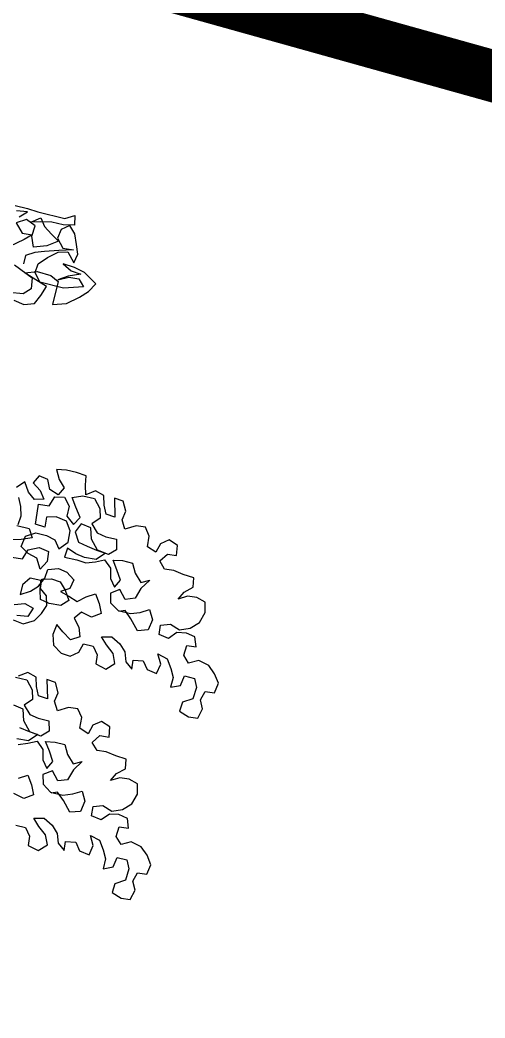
# Model space of a CAD drawing. Header units: inches. Extents: x 350994 to 353538, y 1581369 to 1583842.
# Drawn here: x 351501.788 to 351502.688, y 1583054.386 to 1583056.32 of the extents above; entities that cross this region are included whole.
import ezdxf

# ---------------------------------------------------------------- set-up
doc = ezdxf.new("R2010")
doc.units = ezdxf.units.IN
doc.header["$MEASUREMENT"] = 0
doc.linetypes.add('1', pattern=[0])
doc.linetypes.add('ACAD_ISO03W100', pattern=[30, 12, -18])
doc.layers.add('CW', color=94, linetype='1')
doc.layers.add('TREE', color=81, linetype='1')

# ---------------------------------------------------------------- blocks, each defined once
blk = doc.blocks.new('TREE_4')
at = {"color": 94}
for points in [[(1493.1, 7941.2), (1536.5, 7941.1), (1574.1, 7938.2), (1669.5, 7938.1), (1701.3, 7955.4), (1707.1, 7923.6), (1669.5, 7915), (1629, 7915), (1591.4, 7906.4), (1559.6, 7897.7), (1588.5, 7920.8), (1608.7, 7894.8), (1637.6, 7874.5), (1666.5, 7857.2), (1631.8, 7831.2), (1588.4, 7816.8), (1574, 7851.5), (1576.9, 7889.1), (1542.3, 7903.5), (1510.4, 7883.3), (1539.3, 7854.4), (1574, 7857.3), (1550.9, 7834.1), (1507.5, 7799.5)], [(1516.2, 7906.5), (1539.4, 7929.6), (1501.8, 7923.8)], [(1539.2, 7741.6), (1608.6, 7712.7), (1614.3, 7675.1), (1591.2, 7652), (1544.9, 7646.2)], [(1565.1, 7623.1), (1602.7, 7617.2), (1637.4, 7628.8), (1651.9, 7660.6), (1663.5, 7695.3), (1611.5, 7712.7), (1579.7, 7724.2), (1620.2, 7738.7), (1669.3, 7735.7), (1698.2, 7721.2), (1698.1, 7640.3), (1744.4, 7654.7), (1782, 7686.5), (1808.1, 7712.5), (1825.5, 7744.3), (1779.2, 7773.2), (1741.6, 7781.9), (1701.2, 7784.9), (1733, 7767.5), (1767.6, 7764.6), (1727.2, 7747.2), (1695.3, 7727), (1730, 7744.3), (1764.7, 7747.2), (1787.8, 7724.1), (1721.3, 7703.9), (1637.5, 7704), (1614.4, 7732.9), (1617.3, 7764.7), (1643.3, 7793.6), (1675.2, 7819.6), (1707, 7828.2), (1735.9, 7796.4), (1741.7, 7828.2), (1730.1, 7860), (1715.7, 7894.7), (1692.6, 7917.9), (1666.6, 7897.6), (1660.8, 7865.8), (1686.8, 7836.9), (1724.3, 7839.8), (1675.2, 7825.4), (1628.9, 7810.9), (1597.1, 7799.4), (1568.2, 7782.1), (1568.1, 7753.2)], [(1811.8, 6605.9), (1846.5, 6617.4), (1878.3, 6608.7), (1866.7, 6576.9), (1829.1, 6571.2)], [(1820.4, 6553.8), (1858, 6548), (1892.7, 6568.2), (1910.1, 6597.1), (1921.7, 6628.9), (1913.1, 6660.7), (1887.1, 6681), (1884.2, 6712.8), (1916, 6721.4), (1947.8, 6718.5), (1970.9, 6695.4), (1991.1, 6663.5), (1968, 6640.4), (1927.5, 6637.6), (1895.7, 6643.4), (1887, 6675.2), (1881.3, 6707), (1843.7, 6707), (1823.4, 6678.2), (1823.4, 6643.5), (1855.2, 6663.7), (1878.4, 6686.8), (1892.9, 6718.6), (1895.8, 6750.4), (1930.5, 6761.9), (1962.3, 6756.1), (1991.2, 6735.8), (1985.4, 6704), (1956.4, 6686.7), (1988.2, 6678), (2020, 6666.4), (2046.1, 6689.5), (2075, 6706.8), (2095.2, 6677.9), (2109.7, 6646.1), (2080.7, 6625.9), (2043.1, 6634.6), (2022.9, 6608.6), (2046, 6582.5), (2057.5, 6550.7), (2028.6, 6533.4), (1996.8, 6553.7), (1970.8, 6573.9), (1965, 6536.4), (1976.5, 6501.6), (2008.3, 6481.4), (2040.1, 6478.5), (2066.1, 6498.7), (2074.8, 6530.5), (2109.5, 6530.4), (2129.8, 6504.4), (2132.6, 6472.6), (2170.2, 6463.9), (2196.2, 6489.9), (2181.8, 6521.7), (2152.9, 6544.9), (2129.8, 6568), (2164.5, 6576.6), (2196.3, 6559.3), (2219.4, 6536.1), (2231, 6504.3), (2257, 6484), (2254.1, 6515.8), (2288.8, 6521.6), (2309, 6495.6), (2343.7, 6489.7), (2349.5, 6524.4), (2332.2, 6556.3), (2366.9, 6547.5), (2387.1, 6518.6), (2401.5, 6489.7), (2401.5, 6455), (2433.3, 6469.4), (2439.1, 6504.1), (2473.8, 6504.1), (2488.3, 6475.2), (2485.3, 6434.7), (2453.5, 6414.5), (2450.6, 6382.7), (2485.3, 6371.1), (2517.1, 6373.9), (2525.8, 6408.6), (2511.4, 6437.5), (2520.1, 6469.3), (2551.9, 6472.2), (2557.7, 6506.9), (2537.5, 6535.8), (2511.5, 6559), (2473.9, 6567.7), (2442.1, 6550.4), (2419, 6573.5), (2421.9, 6608.2), (2453.7, 6611.1), (2442.1, 6642.9), (2410.3, 6648.7), (2378.5, 6643), (2355.4, 6617), (2320.7, 6622.8), (2317.8, 6654.6), (2349.6, 6666.1), (2384.3, 6654.5), (2419, 6668.9), (2445.1, 6694.9), (2456.7, 6732.5), (2448, 6767.2), (2416.2, 6775.9), (2384.4, 6773.1), (2355.5, 6755.7), (2370, 6784.6), (2396, 6807.7), (2390.3, 6839.5), (2352.7, 6842.5), (2318, 6848.3), (2286.2, 6845.4), (2263.1, 6868.6), (2283.4, 6897.5), (2315.2, 6900.3), (2309.4, 6935), (2277.6, 6946.6), (2251.6, 6926.4), (2242.9, 6894.6), (2211.1, 6906.2), (2208.2, 6943.8), (2188, 6969.8), (2156.2, 6967), (2121.5, 6946.8), (2104.2, 6975.7), (2110, 7007.5), (2092.7, 7039.3), (2060.9, 7042.2), (2078.2, 6978.6), (2046.3, 6981.5), (2031.9, 7010.5), (2023.3, 7042.3), (1991.5, 7051), (1962.5, 7030.8), (1953.9, 7062.6), (1948.1, 7094.4), (1913.5, 7097.3), (1878.8, 7097.3), (1844.1, 7091.6), (1861.4, 7059.8), (1884.5, 7036.6), (1870, 7007.7), (1838.2, 7019.3), (1823.8, 7051.1), (1792, 7056.9), (1777.5, 7028), (1806.4, 7007.8), (1826.6, 6981.7), (1794.8, 6973.1), (1768.8, 6993.4), (1748.6, 7025.2), (1725.4, 6999.2)], [(1739.9, 6967.4), (1754.3, 6938.4), (1762.9, 6906.6), (1760, 6874.8)], [(1757.1, 6871.9), (1800.5, 6871.9), (1817.8, 6843), (1783.1, 6828.5), (1748.4, 6819.9)], [(1765.7, 6762.1), (1803.3, 6764.9), (1814.9, 6799.6), (1849.6, 6816.9), (1884.3, 6811.1), (1887.1, 6776.4), (1869.8, 6744.6), (1849.6, 6779.3), (1817.8, 6788), (1788.9, 6805.4), (1794.7, 6843), (1826.5, 6863.2), (1864.1, 6863.2), (1895.9, 6854.5), (1916.1, 6828.4), (1942.1, 6857.3), (1939.3, 6897.8), (1919.1, 6926.7), (1881.5, 6932.5), (1849.7, 6923.9), (1852.5, 6889.2), (1817.9, 6892.1), (1815, 6929.7), (1812.1, 6961.5), (1849.7, 6964.4), (1861.3, 6999.1), (1893.1, 7004.8), (1916.2, 6978.8), (1916.2, 6944.1), (1945.1, 6920.9), (1962.5, 6949.8), (1939.4, 6981.6), (1919.2, 7010.6), (1953.9, 7025), (1994.3, 7025), (2020.3, 6996), (2029, 6964.2), (2005.8, 6938.2), (2031.8, 6912.2), (2063.6, 6906.3), (2101.2, 6906.3), (2109.9, 6871.6), (2086.7, 6848.5), (2046.2, 6854.3), (2017.3, 6886.2), (2005.8, 6923.7), (1971.1, 6929.6), (1956.6, 6897.8), (1976.9, 6865.9), (2008.7, 6860.1), (2043.3, 6854.3), (2075.1, 6851.4), (2049.1, 6822.5), (2008.6, 6819.7), (1976.8, 6825.5), (1945, 6837.1), (1942.1, 6805.3), (1985.5, 6805.2), (2017.3, 6802.3), (2049.1, 6813.8), (2078, 6828.3), (2104, 6805.1), (2112.7, 6770.4), (2132.9, 6744.4), (2147.4, 6773.3), (2127.1, 6805.1), (2106.9, 6834), (2138.7, 6839.8), (2173.4, 6839.7), (2190.8, 6807.9), (2216.8, 6781.9), (2245.7, 6796.3), (2222.5, 6761.6), (2210.9, 6724.1), (2179.1, 6712.5), (2153.1, 6741.5), (2124.2, 6721.2), (2132.8, 6689.4), (2164.6, 6669.2), (2208, 6669.1), (2239.8, 6680.7), (2268.7, 6698), (2286, 6666.2), (2280.2, 6628.6), (2245.5, 6617.1), (2213.7, 6651.8), (2187.7, 6674.9), (2167.5, 6666.3)], [(1966.6, 6028.3), (1995.5, 6045.6), (2015.7, 6016.7), (2030.2, 5984.9), (2001.2, 5964.6), (1963.7, 5973.3)], [(1995.4, 5869.2), (2030.1, 5869.2), (2050.3, 5843.2), (2053.1, 5811.4), (2090.7, 5802.6), (2116.8, 5828.6), (2102.3, 5860.5), (2073.4, 5883.6), (2050.3, 5906.8), (2085, 5915.4), (2116.8, 5898), (2139.9, 5874.9), (2151.5, 5843.1), (2177.5, 5822.8), (2174.6, 5854.6), (2209.3, 5860.4), (2229.5, 5834.3), (2264.2, 5828.5), (2270, 5863.2), (2252.7, 5895), (2287.4, 5886.3), (2307.6, 5857.4), (2322, 5828.5), (2322, 5793.8), (2353.8, 5808.2), (2359.6, 5842.9), (2394.3, 5842.8), (2408.8, 5813.9), (2405.8, 5773.4), (2374, 5753.2), (2371.1, 5721.4), (2405.8, 5709.8), (2437.6, 5712.7), (2446.3, 5747.4), (2431.9, 5776.3), (2440.6, 5808.1), (2472.4, 5811), (2478.2, 5845.7), (2458, 5874.6), (2432, 5897.7), (2394.4, 5906.5), (2362.6, 5889.1), (2339.5, 5912.3), (2342.4, 5947), (2374.2, 5949.8), (2362.7, 5981.7), (2330.9, 5987.5), (2299.1, 5981.7), (2275.9, 5955.7), (2241.2, 5961.5), (2238.4, 5993.3), (2270.2, 6004.9), (2304.9, 5993.3), (2339.6, 6007.7), (2365.6, 6033.7), (2377.2, 6071.3), (2368.6, 6106), (2336.8, 6114.7), (2305, 6111.8), (2276, 6094.5), (2290.5, 6123.4), (2316.6, 6146.5), (2310.8, 6178.3), (2273.2, 6181.2), (2238.5, 6187.1), (2206.7, 6184.2), (2183.6, 6207.3), (2203.9, 6236.2), (2235.7, 6239.1), (2229.9, 6273.8), (2198.1, 6285.4), (2172.1, 6265.2), (2163.4, 6233.4), (2131.6, 6245), (2128.7, 6282.6), (2108.5, 6308.6), (2076.7, 6305.7), (2042, 6285.5), (2024.7, 6314.5), (2030.5, 6346.3), (2013.2, 6378.1), (1981.4, 6381), (1998.7, 6317.4), (1966.9, 6320.3), (1952.4, 6349.2), (1943.8, 6381), (1912, 6389.7), (1883.1, 6369.5)], [(1874.4, 6363.8), (1914.9, 6363.7), (1940.9, 6334.8), (1949.5, 6303), (1926.4, 6277), (1952.3, 6250.9), (1984.1, 6245.1), (2021.7, 6245.1), (2030.4, 6210.4), (2007.2, 6187.3), (1966.8, 6193.1), (1937.9, 6224.9), (1926.3, 6262.5), (1891.6, 6268.3)], [(1929.2, 6198.9), (1963.9, 6193.1), (1995.7, 6190.2), (1969.6, 6161.3), (1929.1, 6158.4)], [(1937.8, 6141.1), (1969.6, 6152.6), (1998.5, 6167), (2024.5, 6143.9), (2033.2, 6109.2), (2053.4, 6083.1), (2067.9, 6112), (2047.7, 6143.9), (2027.5, 6172.8), (2059.3, 6178.5), (2094, 6178.5), (2111.3, 6146.7), (2137.3, 6120.6), (2166.2, 6135.1), (2143, 6100.4), (2131.4, 6062.8), (2099.6, 6051.3), (2073.6, 6080.2), (2044.7, 6060), (2053.3, 6028.2), (2085.1, 6007.9), (2128.5, 6007.9), (2160.3, 6019.4), (2189.2, 6036.7), (2206.6, 6004.9), (2200.7, 5967.3), (2166, 5955.8), (2134.3, 5990.5), (2108.3, 6013.7), (2088, 6005)]]:
    blk.add_lwpolyline(points, dxfattribs=at)

msp = doc.modelspace()

# ---------------------------------------------------------------- linework, layer by layer
at = {"layer": 'CW', "linetype": 'ACAD_ISO03W100', "lineweight": 5, "ltscale": 0.1, "const_width": 0.1, "elevation": 114.158}
msp.add_lwpolyline([(351258.5879, 1582987.836), (351286.4804, 1583085.6998), (351291.0937, 1583102.4396), (351294.3895, 1583114.2764), (351450.2587, 1583070.8753), (351507.1254, 1583054.9748), (351503.7047, 1583044.4314), (351504.8971, 1583044.0796), (351504.3314, 1583041.5103), (351502.9152, 1583037.3708), (351501.8896, 1583035.2672), (351500.7612, 1583035.4791), (351472.5598, 1582950.6741), (351449.6937, 1582882.8074), (351408.3408, 1582900.1032), (351277.3701, 1582955.1305), (351252.7286, 1582966.8544)], close=True, dxfattribs=at)

# ---------------------------------------------------------------- block references
at = {"layer": 'TREE', "lineweight": 5, "xscale": 0.0005632341247466223, "yscale": 0.0005632341529917539, "zscale": 0.0005632341444477617, "rotation": 346.4411541233163}
msp.add_blockref('TREE_4', (351499.9125, 1583051.8095), dxfattribs=at)

doc.saveas('drawing.dxf')
